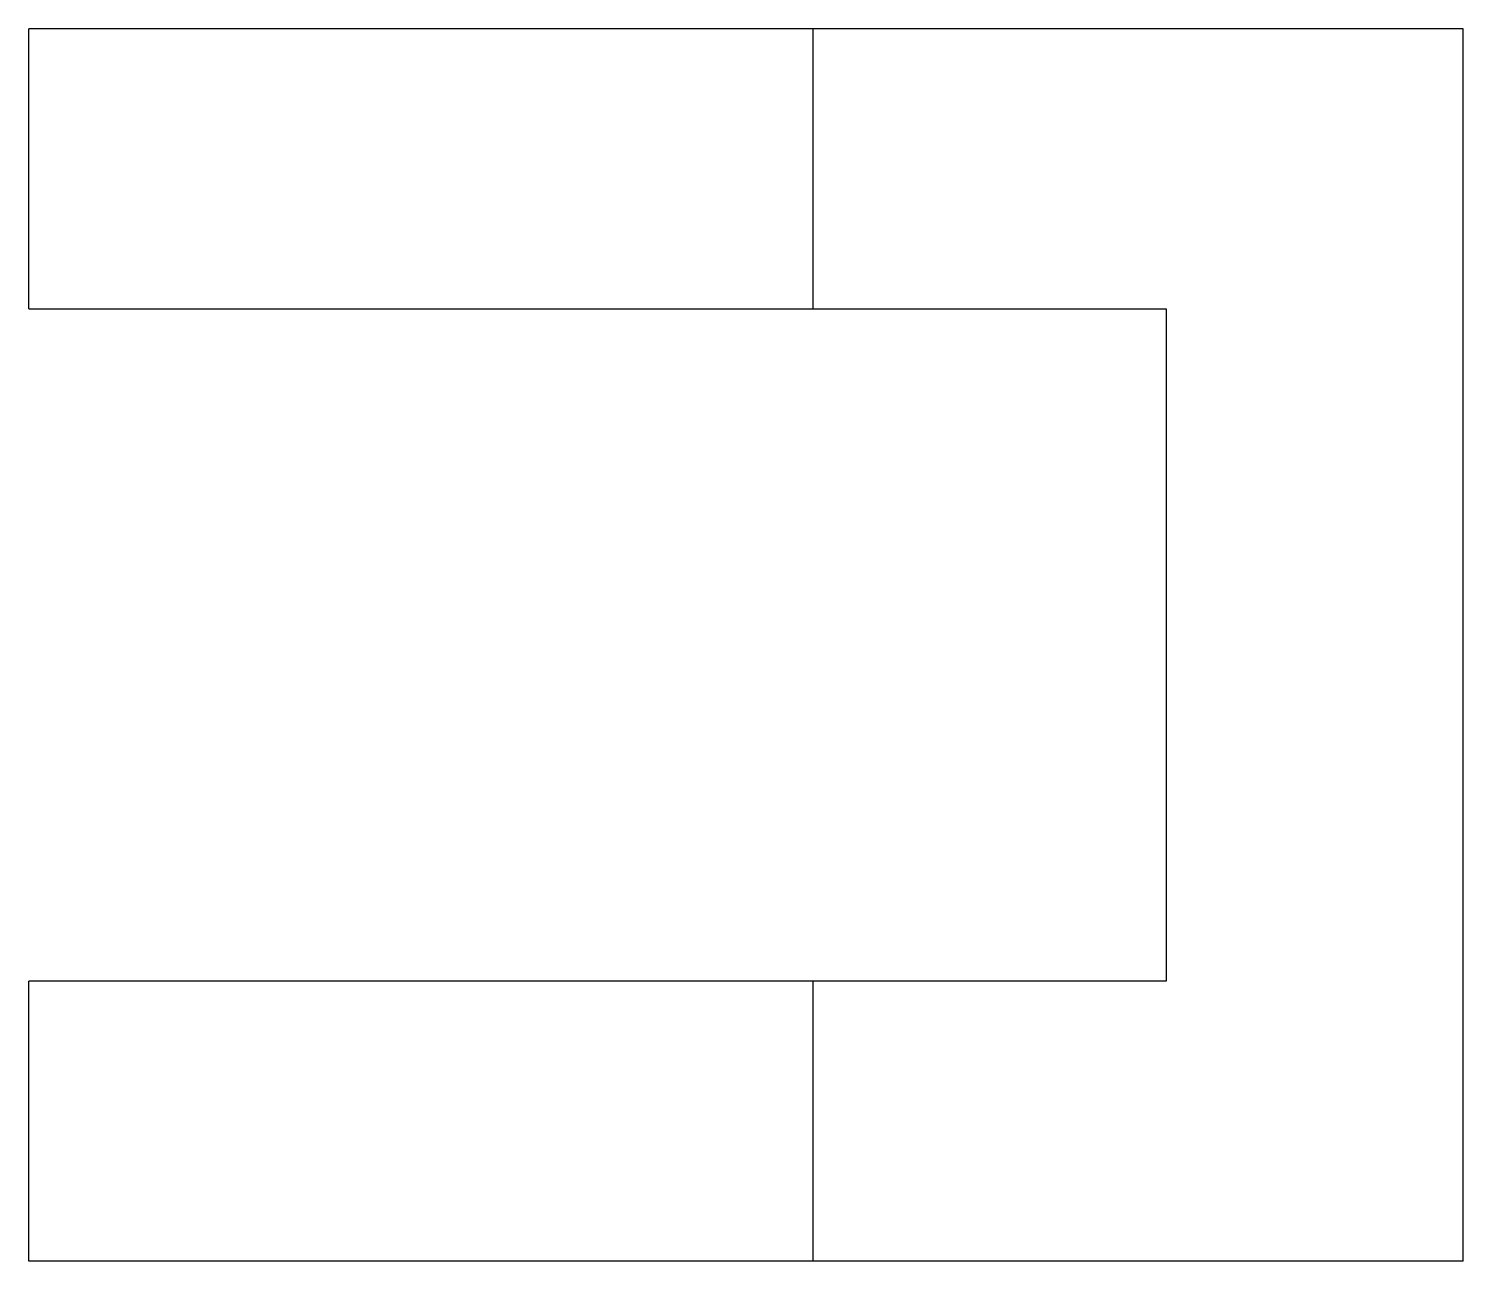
# Model space of a CAD drawing. Header units: metres. Extents: x -0.3 to 25.3, y -22 to 0.
import ezdxf

# ---------------------------------------------------------------- set-up
doc = ezdxf.new("R2010")
doc.units = ezdxf.units.M

msp = doc.modelspace()

# ---------------------------------------------------------------- linework, layer by layer
for points in [[(-0.3, -5), (-0.3, -4.9), (-0.3, -4.8), (-0.3, -4.7), (-0.3, -4.6), (-0.3, -4.5), (-0.3, -4.4), (-0.3, -4.3), (-0.3, -4.2), (-0.3, -4.1), (-0.3, -4), (-0.3, -3.9), (-0.3, -3.8), (-0.3, -3.7), (-0.3, -3.6), (-0.3, -3.5), (-0.3, -3.4), (-0.3, -3.3), (-0.3, -3.2), (-0.3, -3.1), (-0.3, -3), (-0.3, -2.9), (-0.3, -2.8), (-0.3, -2.7), (-0.3, -2.6), (-0.3, -2.5), (-0.3, -2.4), (-0.3, -2.3), (-0.3, -2.2), (-0.3, -2.1), (-0.3, -2), (-0.3, -1.9), (-0.3, -1.8), (-0.3, -1.7), (-0.3, -1.6), (-0.3, -1.5), (-0.3, -1.4), (-0.3, -1.3), (-0.3, -1.2), (-0.3, -1.1), (-0.3, -1), (-0.3, -0.9), (-0.3, -0.8), (-0.3, -0.7), (-0.3, -0.6), (-0.3, -0.5), (-0.3, -0.4), (-0.3, -0.3), (-0.3, -0.2), (-0.3, -0.1), (-0.3, 0)], [(13.7, 0), (13.651, 0), (13.602, 0), (13.553, 0), (13.462, 0), (13.317, 0), (13.172, 0), (13.027, 0), (12.807, 0), (12.573, 0), (12.34, 0), (12.084, 0), (11.774, 0), (11.463, 0), (11.153, 0), (10.799, 0), (10.427, 0), (10.056, 0), (9.678, 0), (9.264, 0), (8.849, 0), (8.435, 0), (8.008, 0), (7.572, 0), (7.136, 0), (6.7, 0), (6.264, 0), (5.828, 0), (5.392, 0), (4.965, 0), (4.551, 0), (4.136, 0), (3.722, 0), (3.344, 0), (2.973, 0), (2.601, 0), (2.247, 0), (1.937, 0), (1.626, 0), (1.316, 0), (1.06, 0), (0.827, 0), (0.593, 0), (0.373, 0), (0.228, 0), (0.083, 0), (-0.062, 0), (-0.153, 0), (-0.202, 0), (-0.251, 0), (-0.3, 0)], [(13.7, -5), (13.7, -4.9), (13.7, -4.8), (13.7, -4.7), (13.7, -4.6), (13.7, -4.5), (13.7, -4.4), (13.7, -4.3), (13.7, -4.2), (13.7, -4.1), (13.7, -4), (13.7, -3.9), (13.7, -3.8), (13.7, -3.7), (13.7, -3.6), (13.7, -3.5), (13.7, -3.4), (13.7, -3.3), (13.7, -3.2), (13.7, -3.1), (13.7, -3), (13.7, -2.9), (13.7, -2.8), (13.7, -2.7), (13.7, -2.6), (13.7, -2.5), (13.7, -2.4), (13.7, -2.3), (13.7, -2.2), (13.7, -2.1), (13.7, -2), (13.7, -1.9), (13.7, -1.8), (13.7, -1.7), (13.7, -1.6), (13.7, -1.5), (13.7, -1.4), (13.7, -1.3), (13.7, -1.2), (13.7, -1.1), (13.7, -1), (13.7, -0.9), (13.7, -0.8), (13.7, -0.7), (13.7, -0.6), (13.7, -0.5), (13.7, -0.4), (13.7, -0.3), (13.7, -0.2), (13.7, -0.1), (13.7, 0)], [(25.3, 0), (25.068, 0), (24.836, 0), (24.604, 0), (24.372, 0), (24.14, 0), (23.908, 0), (23.676, 0), (23.444, 0), (23.212, 0), (22.98, 0), (22.748, 0), (22.516, 0), (22.284, 0), (22.052, 0), (21.82, 0), (21.588, 0), (21.356, 0), (21.124, 0), (20.892, 0), (20.66, 0), (20.428, 0), (20.196, 0), (19.964, 0), (19.732, 0), (19.5, 0), (19.268, 0), (19.036, 0), (18.804, 0), (18.572, 0), (18.34, 0), (18.108, 0), (17.876, 0), (17.644, 0), (17.412, 0), (17.18, 0), (16.948, 0), (16.716, 0), (16.484, 0), (16.252, 0), (16.02, 0), (15.788, 0), (15.556, 0), (15.324, 0), (15.092, 0), (14.86, 0), (14.628, 0), (14.396, 0), (14.164, 0), (13.932, 0), (13.7, 0)], [(25.3, -22), (25.3, -21.56), (25.3, -21.12), (25.3, -20.68), (25.3, -20.24), (25.3, -19.8), (25.3, -19.36), (25.3, -18.92), (25.3, -18.48), (25.3, -18.04), (25.3, -17.6), (25.3, -17.16), (25.3, -16.72), (25.3, -16.28), (25.3, -15.84), (25.3, -15.4), (25.3, -14.96), (25.3, -14.52), (25.3, -14.08), (25.3, -13.64), (25.3, -13.2), (25.3, -12.76), (25.3, -12.32), (25.3, -11.88), (25.3, -11.44), (25.3, -11), (25.3, -10.56), (25.3, -10.12), (25.3, -9.68), (25.3, -9.24), (25.3, -8.8), (25.3, -8.36), (25.3, -7.92), (25.3, -7.48), (25.3, -7.04), (25.3, -6.6), (25.3, -6.16), (25.3, -5.72), (25.3, -5.28), (25.3, -4.84), (25.3, -4.4), (25.3, -3.96), (25.3, -3.52), (25.3, -3.08), (25.3, -2.64), (25.3, -2.2), (25.3, -1.76), (25.3, -1.32), (25.3, -0.88), (25.3, -0.44), (25.3, 0)], [(-0.3, -5), (-0.251, -5), (-0.202, -5), (-0.153, -5), (-0.062, -5), (0.083, -5), (0.228, -5), (0.373, -5), (0.593, -5), (0.827, -5), (1.06, -5), (1.316, -5), (1.626, -5), (1.937, -5), (2.247, -5), (2.601, -5), (2.973, -5), (3.344, -5), (3.722, -5), (4.136, -5), (4.551, -5), (4.965, -5), (5.392, -5), (5.828, -5), (6.264, -5), (6.7, -5), (7.136, -5), (7.572, -5), (8.008, -5), (8.435, -5), (8.849, -5), (9.264, -5), (9.678, -5), (10.056, -5), (10.427, -5), (10.799, -5), (11.153, -5), (11.463, -5), (11.774, -5), (12.084, -5), (12.34, -5), (12.573, -5), (12.807, -5), (13.027, -5), (13.172, -5), (13.317, -5), (13.462, -5), (13.553, -5), (13.602, -5), (13.651, -5), (13.7, -5)], [(13.7, -5), (13.826, -5), (13.952, -5), (14.078, -5), (14.204, -5), (14.33, -5), (14.456, -5), (14.582, -5), (14.708, -5), (14.834, -5), (14.96, -5), (15.086, -5), (15.212, -5), (15.338, -5), (15.464, -5), (15.59, -5), (15.716, -5), (15.842, -5), (15.968, -5), (16.094, -5), (16.22, -5), (16.346, -5), (16.472, -5), (16.598, -5), (16.724, -5), (16.85, -5), (16.976, -5), (17.102, -5), (17.228, -5), (17.354, -5), (17.48, -5), (17.606, -5), (17.732, -5), (17.858, -5), (17.984, -5), (18.11, -5), (18.236, -5), (18.362, -5), (18.488, -5), (18.614, -5), (18.74, -5), (18.866, -5), (18.992, -5), (19.118, -5), (19.244, -5), (19.37, -5), (19.496, -5), (19.622, -5), (19.748, -5), (19.874, -5), (20, -5)], [(20, -5), (20, -5.24), (20, -5.48), (20, -5.72), (20, -5.96), (20, -6.2), (20, -6.44), (20, -6.68), (20, -6.92), (20, -7.16), (20, -7.4), (20, -7.64), (20, -7.88), (20, -8.12), (20, -8.36), (20, -8.6), (20, -8.84), (20, -9.08), (20, -9.32), (20, -9.56), (20, -9.8), (20, -10.04), (20, -10.28), (20, -10.52), (20, -10.76), (20, -11), (20, -11.24), (20, -11.48), (20, -11.72), (20, -11.96), (20, -12.2), (20, -12.44), (20, -12.68), (20, -12.92), (20, -13.16), (20, -13.4), (20, -13.64), (20, -13.88), (20, -14.12), (20, -14.36), (20, -14.6), (20, -14.84), (20, -15.08), (20, -15.32), (20, -15.56), (20, -15.8), (20, -16.04), (20, -16.28), (20, -16.52), (20, -16.76), (20, -17)], [(13.7, -17), (13.651, -17), (13.602, -17), (13.553, -17), (13.462, -17), (13.317, -17), (13.172, -17), (13.027, -17), (12.807, -17), (12.573, -17), (12.34, -17), (12.084, -17), (11.774, -17), (11.463, -17), (11.153, -17), (10.799, -17), (10.427, -17), (10.056, -17), (9.678, -17), (9.264, -17), (8.849, -17), (8.435, -17), (8.008, -17), (7.572, -17), (7.136, -17), (6.7, -17), (6.264, -17), (5.828, -17), (5.392, -17), (4.965, -17), (4.551, -17), (4.136, -17), (3.722, -17), (3.344, -17), (2.973, -17), (2.601, -17), (2.247, -17), (1.937, -17), (1.626, -17), (1.316, -17), (1.06, -17), (0.827, -17), (0.593, -17), (0.373, -17), (0.228, -17), (0.083, -17), (-0.062, -17), (-0.153, -17), (-0.202, -17), (-0.251, -17), (-0.3, -17)], [(-0.3, -22), (-0.3, -21.9), (-0.3, -21.8), (-0.3, -21.7), (-0.3, -21.6), (-0.3, -21.5), (-0.3, -21.4), (-0.3, -21.3), (-0.3, -21.2), (-0.3, -21.1), (-0.3, -21), (-0.3, -20.9), (-0.3, -20.8), (-0.3, -20.7), (-0.3, -20.6), (-0.3, -20.5), (-0.3, -20.4), (-0.3, -20.3), (-0.3, -20.2), (-0.3, -20.1), (-0.3, -20), (-0.3, -19.9), (-0.3, -19.8), (-0.3, -19.7), (-0.3, -19.6), (-0.3, -19.5), (-0.3, -19.4), (-0.3, -19.3), (-0.3, -19.2), (-0.3, -19.1), (-0.3, -19), (-0.3, -18.9), (-0.3, -18.8), (-0.3, -18.7), (-0.3, -18.6), (-0.3, -18.5), (-0.3, -18.4), (-0.3, -18.3), (-0.3, -18.2), (-0.3, -18.1), (-0.3, -18), (-0.3, -17.9), (-0.3, -17.8), (-0.3, -17.7), (-0.3, -17.6), (-0.3, -17.5), (-0.3, -17.4), (-0.3, -17.3), (-0.3, -17.2), (-0.3, -17.1), (-0.3, -17)], [(20, -17), (19.874, -17), (19.748, -17), (19.622, -17), (19.496, -17), (19.37, -17), (19.244, -17), (19.118, -17), (18.992, -17), (18.866, -17), (18.74, -17), (18.614, -17), (18.488, -17), (18.362, -17), (18.236, -17), (18.11, -17), (17.984, -17), (17.858, -17), (17.732, -17), (17.606, -17), (17.48, -17), (17.354, -17), (17.228, -17), (17.102, -17), (16.976, -17), (16.85, -17), (16.724, -17), (16.598, -17), (16.472, -17), (16.346, -17), (16.22, -17), (16.094, -17), (15.968, -17), (15.842, -17), (15.716, -17), (15.59, -17), (15.464, -17), (15.338, -17), (15.212, -17), (15.086, -17), (14.96, -17), (14.834, -17), (14.708, -17), (14.582, -17), (14.456, -17), (14.33, -17), (14.204, -17), (14.078, -17), (13.952, -17), (13.826, -17), (13.7, -17)], [(13.7, -22), (13.7, -21.9), (13.7, -21.8), (13.7, -21.7), (13.7, -21.6), (13.7, -21.5), (13.7, -21.4), (13.7, -21.3), (13.7, -21.2), (13.7, -21.1), (13.7, -21), (13.7, -20.9), (13.7, -20.8), (13.7, -20.7), (13.7, -20.6), (13.7, -20.5), (13.7, -20.4), (13.7, -20.3), (13.7, -20.2), (13.7, -20.1), (13.7, -20), (13.7, -19.9), (13.7, -19.8), (13.7, -19.7), (13.7, -19.6), (13.7, -19.5), (13.7, -19.4), (13.7, -19.3), (13.7, -19.2), (13.7, -19.1), (13.7, -19), (13.7, -18.9), (13.7, -18.8), (13.7, -18.7), (13.7, -18.6), (13.7, -18.5), (13.7, -18.4), (13.7, -18.3), (13.7, -18.2), (13.7, -18.1), (13.7, -18), (13.7, -17.9), (13.7, -17.8), (13.7, -17.7), (13.7, -17.6), (13.7, -17.5), (13.7, -17.4), (13.7, -17.3), (13.7, -17.2), (13.7, -17.1), (13.7, -17)], [(13.7, -22), (13.651, -22), (13.602, -22), (13.553, -22), (13.462, -22), (13.317, -22), (13.172, -22), (13.027, -22), (12.807, -22), (12.573, -22), (12.34, -22), (12.084, -22), (11.774, -22), (11.463, -22), (11.153, -22), (10.799, -22), (10.427, -22), (10.056, -22), (9.678, -22), (9.264, -22), (8.849, -22), (8.435, -22), (8.008, -22), (7.572, -22), (7.136, -22), (6.7, -22), (6.264, -22), (5.828, -22), (5.392, -22), (4.965, -22), (4.551, -22), (4.136, -22), (3.722, -22), (3.344, -22), (2.973, -22), (2.601, -22), (2.247, -22), (1.937, -22), (1.626, -22), (1.316, -22), (1.06, -22), (0.827, -22), (0.593, -22), (0.373, -22), (0.228, -22), (0.083, -22), (-0.062, -22), (-0.153, -22), (-0.202, -22), (-0.251, -22), (-0.3, -22)], [(25.3, -22), (25.068, -22), (24.836, -22), (24.604, -22), (24.372, -22), (24.14, -22), (23.908, -22), (23.676, -22), (23.444, -22), (23.212, -22), (22.98, -22), (22.748, -22), (22.516, -22), (22.284, -22), (22.052, -22), (21.82, -22), (21.588, -22), (21.356, -22), (21.124, -22), (20.892, -22), (20.66, -22), (20.428, -22), (20.196, -22), (19.964, -22), (19.732, -22), (19.5, -22), (19.268, -22), (19.036, -22), (18.804, -22), (18.572, -22), (18.34, -22), (18.108, -22), (17.876, -22), (17.644, -22), (17.412, -22), (17.18, -22), (16.948, -22), (16.716, -22), (16.484, -22), (16.252, -22), (16.02, -22), (15.788, -22), (15.556, -22), (15.324, -22), (15.092, -22), (14.86, -22), (14.628, -22), (14.396, -22), (14.164, -22), (13.932, -22), (13.7, -22)]]:
    msp.add_lwpolyline(points)

doc.saveas('drawing.dxf')
